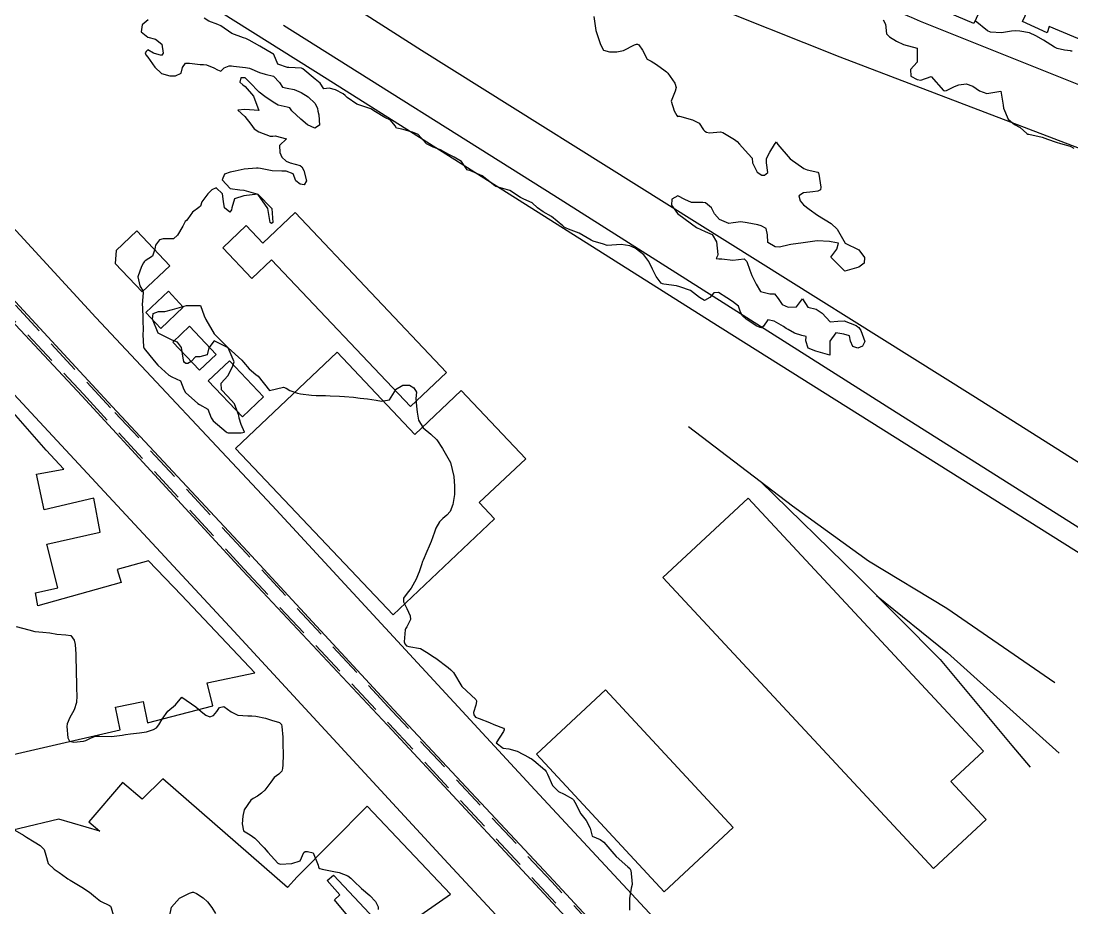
# Model space of a CAD drawing. Header units: metres. Extents: x 298520 to 308411, y 7433745 to 7450750.
# Drawn here: x 306877 to 307027.2, y 7435255.7 to 7435382.5 of the extents above; entities that cross this region are included whole.
import ezdxf

# ---------------------------------------------------------------- set-up
doc = ezdxf.new("R2010")
doc.units = ezdxf.units.M
doc.header["$LTSCALE"] = 10
doc.linetypes.add('CONTINUO', pattern=[0])
doc.linetypes.add('DASHED', pattern=[0.75, 0.5, -0.25])
for name, color, linetype in [('Canteiro', 45, 'DASHED'), ('Curvas de Nivel 1m', 11, 'Continuous'), ('Edificações', 30, 'Continuous'), ('Linha Férrea', 251, 'TRACKS'), ('Linha Férrea Desativada', 251, 'TRACKS'), ('Vias Primárias', 230, 'Continuous')]:
    doc.layers.add(name, color=color, linetype=linetype)
doc.linetypes.add('TRACKS', pattern='A,0.15,[130,ltypeshp.shx,S=0.25,R=0,X=0,Y=0],0.15', length=0.3)

msp = doc.modelspace()

# ---------------------------------------------------------------- linework, layer by layer
at = {"layer": 'Canteiro'}
msp.add_lwpolyline([(306974.66, 7435235.9), (306952.84, 7435259.45), (306930.03, 7435283.86), (306909.13, 7435306.46), (306889.76, 7435327.2), (306865.55, 7435353.34), (306849.42, 7435370.61), (306849.05, 7435370.96, 0.501274), (306848.24, 7435370.8, 0.157702), (306848.11, 7435369.9, 0.177749), (306848.41, 7435369.37), (306857.42, 7435359.52), (306885.87, 7435329.15), (306908.84, 7435304.17), (306929.57, 7435282.07), (306956.93, 7435252.64), (306973.46, 7435234.84)], format="xyb", dxfattribs=at)
at = {"layer": 'Curvas de Nivel 1m', "flags": 128}
for points, elevation in [([(306895.12, 7435382.68), (306894.28, 7435381.93), (306894.14, 7435380.97), (306895.1, 7435380.2), (306896.16, 7435379.91), (306897.08, 7435379.2), (306897.28, 7435377.9), (306897.06, 7435377.56), (306895.89, 7435377.91), (306895.07, 7435378.39), (306894.83, 7435378.16), (306894.7, 7435377.93), (306894.79, 7435377.65), (306895.06, 7435377.35), (306896.1, 7435375.91), (306897.03, 7435375.02), (306898.25, 7435374.66), (306899.02, 7435374.67), (306899.84, 7435375.05), (306900.06, 7435375.86), (306900.45, 7435376.46), (306901.05, 7435376.49), (306902.58, 7435376.3), (306903.05, 7435376.3), (306903.47, 7435376.25), (306904.51, 7435375.81), (306905.04, 7435375.52), (306905.52, 7435375.31), (306906, 7435375.79), (306906.72, 7435376.11), (306907.05, 7435376.1), (306907.32, 7435376.05), (306909.04, 7435375.86), (306909.61, 7435375.74), (306911.03, 7435375.14), (306911.86, 7435374.89), (306913.03, 7435374.61), (306913.92, 7435373.7), (306914.35, 7435373.03), (306915.01, 7435372.91), (306916.02, 7435372.69), (306917, 7435372.26), (306918, 7435371.65), (306918.98, 7435370.72), (306919.32, 7435369.98), (306919.38, 7435369.63), (306919.52, 7435369.08), (306919.61, 7435367.63), (306918.94, 7435367.19), (306917.93, 7435367.65), (306916.95, 7435368.46), (306915.69, 7435369.67), (306915.39, 7435370.09), (306914.98, 7435370.21), (306913.73, 7435370.45), (306912.98, 7435370.88), (306911.82, 7435371.72), (306911, 7435372.33), (306909.62, 7435373.74), (306909.02, 7435374.39), (306908.4, 7435374.38), (306908.25, 7435373.76), (306908.64, 7435373.39), (306909.01, 7435373.14), (306910.17, 7435371.74), (306910.97, 7435369.73), (306908.97, 7435369.85), (306907.97, 7435369.77), (306908.96, 7435368.86), (306909.8, 7435367.75), (306910.27, 7435367.08), (306910.93, 7435366.65), (306912.58, 7435366.06), (306912.93, 7435366.03), (306913.29, 7435366.07), (306914.92, 7435365.68), (306913.89, 7435364.72), (306913.97, 7435363.69), (306914.23, 7435363.03), (306914.88, 7435362.45), (306915.45, 7435362.24), (306916.87, 7435361.85), (306917.11, 7435361.66), (306917.37, 7435361.15), (306917.77, 7435359.65), (306917.42, 7435359.08), (306916.85, 7435359.17), (306916.22, 7435359.67), (306915.86, 7435360.67), (306914.87, 7435361.03), (306914.22, 7435361.04), (306912.87, 7435361.11), (306911.18, 7435361.41), (306910.87, 7435361.46), (306910.6, 7435361.46), (306908.87, 7435361.32), (306907.58, 7435361.05), (306906.86, 7435360.91), (306906.05, 7435360.6), (306905.69, 7435359.79), (306906.83, 7435358.55), (306908.22, 7435358.38), (306908.83, 7435358.34), (306910.82, 7435357.73), (306912.8, 7435355.71), (306912.94, 7435353.71), (306912.77, 7435353.57), (306912.59, 7435353.71), (306912.51, 7435353.98), (306912.26, 7435355.72), (306910.82, 7435357.73), (306908.82, 7435357.5), (306907.49, 7435357.1), (306907.09, 7435355.78), (306907.06, 7435355.52), (306906.79, 7435355.17), (306906.05, 7435355.79), (306905.88, 7435356.72), (306905.78, 7435357.79), (306904.84, 7435358.65), (306904.25, 7435358.39), (306903.66, 7435357.82), (306902.81, 7435356.66), (306902.59, 7435356.04), (306902.37, 7435355.83), (306901.48, 7435355.16), (306900.78, 7435354.21), (306900.61, 7435354.01), (306900.41, 7435353.86), (306900.1, 7435353.19), (306899.32, 7435351.87), (306898.75, 7435351.39), (306897.29, 7435351.35), (306896.75, 7435351.23), (306896.18, 7435350.46), (306896.06, 7435349.91), (306895.75, 7435348.88), (306894.71, 7435348.24), (306894.54, 7435348.09), (306894.45, 7435347.92), (306894.16, 7435347.39), (306893.65, 7435345.94), (306893.92, 7435344.67), (306894.37, 7435343.92), (306894.41, 7435343.68), (306894.29, 7435341.93), (306894.3, 7435341.59), (306894.38, 7435339.92), (306894.4, 7435338.11), (306894.39, 7435337.92), (306894.36, 7435337.71), (306894.44, 7435335.92), (306894.56, 7435335.69), (306895.98, 7435333.91), (306896.53, 7435333.32), (306898.09, 7435331.88), (306898.51, 7435331.63), (306899.73, 7435331.08), (306900.24, 7435329.85), (306900.49, 7435329.42), (306902.24, 7435327.83), (306902.46, 7435327.7), (306903.67, 7435327.02), (306904.13, 7435325.8), (306904.44, 7435325.34), (306906.3, 7435323.78), (306906.41, 7435323.69), (306906.55, 7435323.64), (306908.41, 7435323.66), (306908.91, 7435323.75), (306908.43, 7435324.83), (306908.13, 7435325.76), (306908.07, 7435326.14), (306907.48, 7435327.77), (306906.48, 7435328.88), (306905.62, 7435329.79), (306905.58, 7435330.72), (306906.51, 7435331.78), (306907.21, 7435333.09), (306907.42, 7435333.77), (306906.56, 7435335.78), (306904.57, 7435336.8), (306903.79, 7435335.81), (306903.55, 7435334.81), (306902.54, 7435334.48), (306901.88, 7435334.5), (306901.28, 7435333.84), (306900.81, 7435333.57), (306900.53, 7435333.57), (306900.34, 7435333.67), (306900.21, 7435333.85), (306900.11, 7435334.29), (306899.91, 7435335.86), (306899.3, 7435336.6), (306898.57, 7435336.88), (306896.58, 7435337.9), (306895.74, 7435339.91), (306895.84, 7435340.69), (306896.62, 7435340.96), (306897.52, 7435340.99), (306898.63, 7435341.29), (306900.63, 7435341.85), (306902.63, 7435341.83), (306903.15, 7435340.36), (306903.36, 7435339.82), (306904.58, 7435337.8), (306906.56, 7435335.78), (306908.54, 7435334.03), (306908.77, 7435333.76), (306909.55, 7435332.77), (306910.52, 7435332), (306910.84, 7435331.73), (306912.49, 7435329.71), (306914.5, 7435330.18), (306914.86, 7435330.04), (306915.38, 7435329.67), (306916.49, 7435329.3), (306916.91, 7435329.23), (306918.48, 7435329.01), (306919.14, 7435328.97), (306920.48, 7435328.96), (306921.14, 7435328.95), (306922.48, 7435328.89), (306923.22, 7435328.84), (306924.48, 7435328.72), (306925.42, 7435328.61), (306926.48, 7435328.49), (306927.71, 7435328.29), (306928.47, 7435328.17), (306929.62, 7435328.36), (306930.34, 7435329.49), (306930.5, 7435329.84), (306931.55, 7435330.43), (306932.5, 7435330.44), (306933.12, 7435330.09), (306933.47, 7435329.46), (306933.39, 7435328.55), (306933.48, 7435327.45), (306933.58, 7435326.58), (306933.78, 7435325.45), (306934.43, 7435324.34), (306935.54, 7435323.43), (306936.41, 7435322.63), (306937.19, 7435321.41), (306938.37, 7435319.4), (306938.82, 7435317.39), (306938.94, 7435316.01), (306938.93, 7435315.39), (306938.9, 7435314.81), (306938.69, 7435313.39), (306938.28, 7435312.39), (306937.83, 7435311.85), (306937.27, 7435311.41), (306936.78, 7435310.91), (306936.26, 7435310.01), (306936.1, 7435309.58), (306936.04, 7435309.42), (306935.57, 7435308.09), (306935.31, 7435307.43), (306934.98, 7435306.66), (306934.43, 7435305.44), (306934.37, 7435305.27), (306934.19, 7435304.76), (306933.86, 7435303.76), (306933.74, 7435303.45), (306933.44, 7435302.72), (306932.72, 7435301.46), (306932.15, 7435300.74), (306931.63, 7435299.99), (306931.65, 7435299.47), (306932.12, 7435298.53), (306932.58, 7435297.47), (306932.61, 7435296.95), (306932.09, 7435295.9), (306931.92, 7435295.64), (306931.86, 7435295.47), (306931.75, 7435293.78), (306931.81, 7435293.47), (306932.05, 7435293.22), (306932.41, 7435293.11), (306934.05, 7435292.83), (306934.91, 7435292.31), (306936.03, 7435291.57), (306936.26, 7435291.42), (306938.02, 7435290.1), (306938.42, 7435289.79), (306938.77, 7435289.39), (306939.98, 7435287.37), (306941.96, 7435285.51), (306942.05, 7435285.35), (306942.08, 7435285.23), (306941.95, 7435284.74), (306941.63, 7435283.66), (306941.68, 7435283.35), (306941.93, 7435283.02), (306942.46, 7435282.81), (306943.92, 7435282.23), (306944.56, 7435281.97), (306945.91, 7435281.42), (306946.03, 7435281.3), (306946.04, 7435281.17), (306945.91, 7435280.96), (306944.89, 7435279.32), (306945.88, 7435278.57), (306946.71, 7435278.46), (306947.88, 7435278.12), (306949.6, 7435277.25), (306949.76, 7435277.15), (306949.86, 7435277.11), (306950.28, 7435276.82), (306951.85, 7435275.46), (306952.05, 7435275.23), (306952.22, 7435274.84), (306952.94, 7435273.22), (306953.8, 7435272.38), (306954.58, 7435271.98), (306955.79, 7435271.34), (306955.95, 7435271.18), (306956.12, 7435270.85), (306956.99, 7435269.17), (306957.76, 7435268.21), (306958.3, 7435267.15), (306958.59, 7435266.01), (306959.73, 7435265.5), (306960.29, 7435265.12), (306961.7, 7435263.49), (306962.05, 7435263.11), (306963.68, 7435261.61), (306963.98, 7435261.39), (306964.12, 7435261.08), (306964.28, 7435259.7), (306964.33, 7435259.08), (306964.19, 7435258.54), (306963.95, 7435257.09), (306963.96, 7435255.44)], 712), ([(306958.86, 7435383.16), (306959.11, 7435381.16), (306959.81, 7435379.15), (306960.24, 7435378.31), (306961.07, 7435378.08), (306962.11, 7435378.08), (306963.07, 7435378.28), (306964.64, 7435379.09), (306964.95, 7435379.21), (306965.08, 7435379.19), (306965.27, 7435379.08), (306965.8, 7435378.35), (306966.48, 7435377.07), (306967.06, 7435376.76), (306967.81, 7435376.29), (306969.05, 7435375.36), (306969.23, 7435375.22), (306969.4, 7435375.03), (306970.42, 7435373.62), (306970.62, 7435373.02), (306970.46, 7435372.47), (306969.88, 7435371.03), (306970.32, 7435369.67), (306970.7, 7435369.01), (306970.82, 7435368.87), (306970.96, 7435368.89), (306971.09, 7435368.88), (306972.96, 7435368.36), (306973.89, 7435367.92), (306974.5, 7435366.97), (306974.72, 7435366.74), (306974.94, 7435366.62), (306975.38, 7435366.51), (306976.94, 7435366.67), (306977.3, 7435366.58), (306978.93, 7435365.58), (306979.31, 7435365.3), (306979.65, 7435364.91), (306980.9, 7435363.52), (306981.48, 7435362.88), (306981.54, 7435362.23), (306982.18, 7435360.88), (306982.87, 7435360.48), (306983.25, 7435360.48), (306983.7, 7435360.86), (306983.53, 7435362.22), (306983.51, 7435362.86), (306984, 7435363.77), (306984.68, 7435364.85), (306984.77, 7435365.01), (306984.93, 7435365.25), (306985.07, 7435364.99), (306985.15, 7435364.85), (306986.89, 7435362.82), (306988.88, 7435361.41), (306989.32, 7435361.24), (306990.87, 7435360.91), (306990.98, 7435360.77), (306991, 7435360.63), (306991.28, 7435358.77), (306991.23, 7435358.38), (306990.84, 7435358.2), (306990.13, 7435358.08), (306988.83, 7435357.95), (306988.13, 7435357.51), (306988.33, 7435356.8), (306988.82, 7435356.22), (306989.63, 7435355.6), (306990.8, 7435354.77), (306992.79, 7435353.57), (306993.62, 7435352.74), (306994.75, 7435350.73), (306996.74, 7435349.8), (306997.55, 7435348.69), (306997.49, 7435347.91), (306996.71, 7435347.32), (306994.7, 7435346.73), (306992.72, 7435348.75), (306993.57, 7435349.91), (306993.83, 7435350.74), (306992.75, 7435350.95), (306992.52, 7435350.98), (306990.76, 7435351.1), (306988.75, 7435350.8), (306987.01, 7435350.55), (306986.75, 7435350.51), (306985.39, 7435350.2), (306984.74, 7435350.21), (306983.73, 7435350.86), (306983.68, 7435351.95), (306983.46, 7435352.86), (306982.78, 7435353.22), (306982.29, 7435353.36), (306980.78, 7435353.65), (306979.87, 7435353.82), (306978.78, 7435353.66), (306978.13, 7435353.57), (306976.79, 7435354.11), (306976.1, 7435354.95), (306975.66, 7435355.81), (306974.82, 7435356.51), (306974.4, 7435356.55), (306972.82, 7435356.56), (306971.85, 7435357), (306970.83, 7435357.51), (306970, 7435357.02), (306969.95, 7435356.16), (306970.8, 7435355.01), (306972.78, 7435353.49), (306973.52, 7435352.98), (306974.77, 7435352.43), (306975.77, 7435351.97), (306976.36, 7435350.95), (306976.55, 7435349.12), (306976.5, 7435348.94), (306976.32, 7435348.55), (306976.72, 7435348.51), (306977.16, 7435348.49), (306978.72, 7435348.33), (306980.32, 7435348.5), (306980.72, 7435348.15), (306981.13, 7435346.89), (306981.45, 7435346.13), (306982.04, 7435344.88), (306982.67, 7435343.82), (306984, 7435343.52), (306984.66, 7435343.5), (306985.19, 7435342.84), (306985.77, 7435341.96), (306986.64, 7435341.58), (306987.8, 7435341.65), (306988.65, 7435342.8), (306989.43, 7435341.58), (306990.64, 7435341.32), (306991.46, 7435340.76), (306992.61, 7435339.51), (306993.73, 7435339.62), (306994.62, 7435339.64), (306996.33, 7435338.98), (306996.6, 7435338.81), (306996.71, 7435338.7), (306997.03, 7435338.27), (306997.6, 7435336.69), (306997.25, 7435336.02), (306996.57, 7435335.75), (306995.87, 7435336), (306995.54, 7435336.72), (306995.38, 7435337.51), (306994.59, 7435337.73), (306993.43, 7435337.91), (306992.58, 7435336.75), (306992.56, 7435334.75), (306990.57, 7435335.31), (306989.5, 7435335.72), (306989.16, 7435336.79), (306989.19, 7435337.39), (306988.59, 7435337.55), (306987.54, 7435337.87), (306986.6, 7435338.42), (306986.35, 7435338.57), (306985.94, 7435338.83), (306984.61, 7435339.58), (306983.7, 7435339.78), (306983.1, 7435338.87), (306982.82, 7435338.66), (306982.61, 7435338.68), (306982.16, 7435338.87), (306980.62, 7435339.88), (306980.11, 7435340.38), (306979.83, 7435340.9), (306979.5, 7435341.76), (306978.65, 7435342.41), (306977.85, 7435342.93), (306976.66, 7435343.69), (306975.98, 7435343.63), (306975.44, 7435342.96), (306974.65, 7435342.54), (306973.93, 7435342.98), (306972.67, 7435343.99), (306971.15, 7435344.53), (306970.68, 7435344.63), (306968.85, 7435344.87), (306968.68, 7435344.92), (306968.48, 7435345.04), (306967.75, 7435346), (306967.21, 7435347.05), (306966.71, 7435348.15), (306965.99, 7435349.07), (306964.74, 7435350.04), (306964.01, 7435350.36), (306962.75, 7435350.54), (306961.41, 7435350.46), (306960.75, 7435350.42), (306960.2, 7435350.59), (306958.75, 7435351.03), (306958.45, 7435351.16), (306956.76, 7435352.18), (306955.23, 7435352.74), (306954.77, 7435352.92), (306954.6, 7435353.04), (306954.43, 7435353.21), (306952.79, 7435354.57), (306951.61, 7435355.24), (306950.81, 7435355.81), (306950.04, 7435356.49), (306948.82, 7435357.04), (306948.36, 7435357.28), (306946.83, 7435358.29), (306945.49, 7435358.66), (306944.84, 7435358.83), (306944.53, 7435359.02), (306944.2, 7435359.33), (306942.86, 7435360.35), (306941.11, 7435361.12), (306940.87, 7435361.18), (306940.73, 7435361.23), (306940.62, 7435361.37), (306939.91, 7435362.41), (306938.89, 7435363.02), (306938.12, 7435363.41), (306936.9, 7435364.08), (306935.85, 7435364.49), (306934.92, 7435364.93), (306934.42, 7435365.45), (306933.75, 7435366.27), (306932.93, 7435366.62), (306931.37, 7435367.06), (306930.94, 7435367.13), (306930.65, 7435367.2), (306930.45, 7435367.5), (306929.75, 7435368.31), (306928.96, 7435368.73), (306927.61, 7435369.53), (306926.97, 7435369.94), (306926.38, 7435370.14), (306924.98, 7435370.63), (306923.57, 7435371.58), (306923.27, 7435371.86), (306923, 7435372.07), (306921.93, 7435372.68), (306921.01, 7435372.88), (306920.22, 7435372.83), (306919.7, 7435373.63), (306919.02, 7435374.19), (306917.24, 7435375.66), (306917.04, 7435375.77), (306915.23, 7435375.86), (306915.04, 7435375.87), (306913.66, 7435376.32), (306913.11, 7435377.71), (306913.09, 7435377.74), (306913.06, 7435377.76), (306912.96, 7435377.82), (306911.07, 7435378.91), (306909.56, 7435379.75), (306909.09, 7435379.98), (306908.75, 7435380.1), (306907.1, 7435380.71), (306905.54, 7435381.8), (306905.11, 7435382), (306903.78, 7435382.48), (306903.12, 7435382.92)], 712), ([(307000.22, 7435382.66), (307000.52, 7435382.05), (307000.7, 7435380.66), (307001.11, 7435380.25), (307002.1, 7435379.64), (307003.09, 7435379.16), (307005.08, 7435378.61), (307005.06, 7435376.61), (307004.12, 7435375.55), (307004.14, 7435374.62), (307005.04, 7435374.15), (307005.59, 7435374.05), (307007.04, 7435374.58), (307008.82, 7435372.56), (307009.01, 7435372.53), (307009.27, 7435372.56), (307010.4, 7435373.16), (307011.03, 7435373.4), (307012.05, 7435373.5), (307013.02, 7435373.18), (307013.98, 7435372.5), (307015.01, 7435372.12), (307017.01, 7435372.46), (307017.36, 7435370.46), (307017.42, 7435370.02), (307018.09, 7435368.45), (307018.96, 7435367.73), (307019.79, 7435367.27), (307020.75, 7435366.41), (307020.88, 7435366.34), (307020.94, 7435366.33), (307021.04, 7435366.31), (307022.94, 7435365.89), (307023.69, 7435365.63), (307024.93, 7435365.17), (307025.57, 7435365), (307026.93, 7435364.61), (307027.46, 7435364.33)], 711), ([(307027.23, 7435378.19), (307027.08, 7435378.21), (307026.97, 7435378.23), (307026.14, 7435378.35), (307025.09, 7435378.59), (307024.7, 7435378.76), (307023.1, 7435379.74), (307022.02, 7435380.4), (307021.12, 7435380.82), (307019.75, 7435381.06), (307019.12, 7435381.08), (307018.53, 7435381.04), (307017.12, 7435380.83), (307015.55, 7435380.91), (307015.12, 7435381.1), (307013.35, 7435382.51)], 711), ([(306876.28, 7435295.94), (306878.07, 7435295.49), (306878.94, 7435295.24), (306880.07, 7435295.13), (306881.09, 7435295.05), (306882.06, 7435294.85), (306883.35, 7435294.76), (306884.06, 7435294.68), (306884.57, 7435294.03), (306884.71, 7435293.37), (306884.78, 7435292.03), (306884.81, 7435291.25), (306884.84, 7435290.03), (306884.86, 7435289.17), (306884.88, 7435288.03), (306884.9, 7435287.1), (306884.93, 7435286.03), (306884.87, 7435285.11), (306884.55, 7435284.03), (306884.32, 7435283.64), (306883.92, 7435282.97), (306883.57, 7435282.05), (306883.51, 7435281.65), (306883.63, 7435280.04), (306883.89, 7435279.57), (306884.49, 7435279.43), (306885.89, 7435279.59), (306886.23, 7435279.67), (306886.87, 7435280.01), (306887.6, 7435280.3), (306887.9, 7435280.31), (306888.17, 7435280.27), (306889.9, 7435280.25), (306891.43, 7435280.42), (306891.9, 7435280.51), (306892.6, 7435280.64), (306893.9, 7435280.75), (306894.91, 7435280.91), (306895.91, 7435281.26), (306896.34, 7435281.46), (306896.64, 7435281.89), (306897.11, 7435282.7), (306897.93, 7435283.88), (306899.03, 7435284.78), (306899.96, 7435285.85), (306901.94, 7435284.48), (306902.73, 7435283.82), (306903.39, 7435283.27), (306903.93, 7435283.07), (306904.49, 7435283.23), (306904.93, 7435283.79), (306905.35, 7435284.38), (306905.94, 7435284.52), (306907.01, 7435283.77), (306907.93, 7435283.31), (306909.39, 7435283.2), (306909.93, 7435283.19), (306910.51, 7435283.15), (306911.92, 7435282.86), (306912.78, 7435282.55), (306913.92, 7435282.23), (306914.2, 7435281.96), (306914.26, 7435281.68), (306914.37, 7435280.15), (306914.38, 7435279.68), (306914.39, 7435279.17), (306914.43, 7435277.67), (306914.38, 7435276.21), (306914.35, 7435275.67), (306914.24, 7435275.27), (306913.83, 7435274.84), (306913.13, 7435274.38), (306912.66, 7435273.7), (306911.8, 7435272.55), (306911.35, 7435272.16), (306910.78, 7435271.72), (306910.12, 7435271.4), (306909.79, 7435271.16), (306908.87, 7435269.74), (306908.66, 7435268.85), (306908.57, 7435267.75), (306908.74, 7435266.75), (306909.73, 7435266.17), (306910.4, 7435265.72), (306911.71, 7435264.32), (306912.23, 7435263.7), (306913.68, 7435262.14), (306913.98, 7435261.99), (306915.68, 7435262.09), (306916.86, 7435262.47), (306917.36, 7435263.64), (306917.56, 7435263.79), (306917.7, 7435263.81), (306917.89, 7435263.82), (306918.71, 7435263.62), (306919.44, 7435261.85), (306919.46, 7435261.61), (306919.53, 7435261.47), (306919.67, 7435261.39), (306920, 7435261.28), (306921.67, 7435260.96), (306922.43, 7435260.82), (306923.66, 7435260.32), (306924.08, 7435259.99), (306924.51, 7435259.56), (306925.64, 7435258.53), (306926.82, 7435257.53), (306927.61, 7435256.64), (306927.99, 7435255.89), (306928.02, 7435255.51)], 713), ([(306875.73, 7435267.05), (306877.3, 7435266.12), (306877.72, 7435265.84), (306878.82, 7435265.2), (306879.71, 7435264.66), (306880.28, 7435264.08), (306880.49, 7435263.28), (306880.83, 7435262.08), (306881.67, 7435261.3), (306882.41, 7435260.81), (306883.47, 7435260.04), (306883.65, 7435259.91), (306883.98, 7435259.71), (306885.63, 7435258.69), (306886.72, 7435258.01), (306887.62, 7435257.29), (306888.34, 7435256.72), (306889.6, 7435256.08), (306889.73, 7435255.97), (306889.83, 7435255.74), (306890.37, 7435253.96)], 714), ([(306898.19, 7435254.47), (306898.46, 7435255.87), (306899.62, 7435257.11), (306900.07, 7435257.39), (306901.06, 7435257.84), (306901.46, 7435258), (306901.63, 7435258.01), (306902.02, 7435257.82), (306902.99, 7435257.18), (306903.61, 7435256.63), (306904.22, 7435255.79), (306904.76, 7435254.96)], 714)]:
    msp.add_lwpolyline(points, dxfattribs=dict(at, elevation=elevation))
at = {"layer": 'Edificações'}
for points in [[(307014.85, 7435385.77), (307013.14, 7435382.14), (307006.99, 7435384.77)], [(307047.91, 7435383.09), (307044.27, 7435375.55), (307041, 7435376.92), (307040.07, 7435374.96), (307023.91, 7435381.73), (307023.63, 7435380.83), (307020.14, 7435382.45), (307020.87, 7435384.03)], [(306912.77, 7435348.36), (306932.63, 7435327.39), (306937.78, 7435332.26), (306916.14, 7435355.12), (306911.53, 7435350.75), (306909.16, 7435353.25), (306905.79, 7435350.06), (306909.94, 7435345.68), (306912.77, 7435348.36)], [(306933.23, 7435323.42), (306922.13, 7435335.15), (306907.63, 7435321.42), (306930.14, 7435297.63), (306944.65, 7435311.36), (306942.47, 7435313.66), (306949.11, 7435319.94), (306939.87, 7435329.71), (306933.23, 7435323.42)], [(306868.54, 7435276.01), (306891.13, 7435281.21), (306890.46, 7435284.42), (306894.41, 7435285.26), (306895.04, 7435282.21), (306904.36, 7435284.63), (306903.57, 7435287.89), (306910.37, 7435289.32), (306899.89, 7435300.43), (306895.2, 7435305.34), (306890.72, 7435304.13), (306891.25, 7435302.24), (306879.34, 7435298.92), (306879.02, 7435300.76), (306882.23, 7435301.49), (306880.66, 7435307.75), (306888.25, 7435309.42), (306887.36, 7435314.32), (306880.24, 7435312.65), (306879.18, 7435317.71), (306883.06, 7435318.47), (306880.57, 7435321.18), (306875.2, 7435327.28)], [(307009.87, 7435273.82), (307014.94, 7435268.36), (307007.4, 7435261.35), (307002.33, 7435266.8), (306968.71, 7435302.96), (306980.91, 7435314.3), (307014.53, 7435278.15), (307009.87, 7435273.82)], [(306933.47, 7435254.33), (306938.33, 7435257.7), (306926.44, 7435270.28), (306916.45, 7435260.18), (306915.04, 7435258.66), (306897.24, 7435274.19), (306894.28, 7435271.27), (306891.44, 7435273.65), (306886.63, 7435268.02), (306888.2, 7435266.73), (306882.38, 7435268.44), (306871.15, 7435265.77)], [(306926.93, 7435250.71), (306921.79, 7435256.88), (306922.53, 7435257.62), (306920.72, 7435259.67), (306921.63, 7435260.41), (306929.73, 7435251.78)]]:
    msp.add_lwpolyline(points, dxfattribs=at)
for points in [[(306893.5, 7435352.49), (306890.54, 7435349.7), (306890.42, 7435347.83), (306894.27, 7435343.77), (306898.22, 7435347.51)], [(306898.02, 7435343.87), (306894.8, 7435340.82), (306896.93, 7435338.57), (306900.15, 7435341.61)], [(306901.04, 7435338.88), (306898.64, 7435336.62), (306902.46, 7435332.58), (306904.86, 7435334.85)], [(306906.74, 7435333.95), (306903.72, 7435331.09), (306908.63, 7435325.91), (306911.64, 7435328.77)], [(306950.63, 7435277.72), (306960.5, 7435286.9), (306978.78, 7435267.24), (306968.91, 7435258.06)]]:
    msp.add_lwpolyline(points, close=True, dxfattribs=at)
at = {"layer": 'Linha Férrea', "flags": 128}
msp.add_lwpolyline([(307827.16, 7434249.95), (307821.56, 7434258.81), (307819.52, 7434262.43), (307816.3, 7434268.22), (307813.68, 7434272.3), (307811.64, 7434275.46), (307798.22, 7434296.14), (307773.74, 7434334.03), (307761.73, 7434352.01), (307752.47, 7434367.89), (307735.13, 7434393.38), (307710.74, 7434431.02), (307694.81, 7434455.28), (307677.7, 7434482.21), (307665.38, 7434501.66), (307643.88, 7434534.84), (307627.56, 7434562.54), (307613.51, 7434586.87), (307596.95, 7434617.47), (307576.4, 7434659.98), (307564.17, 7434687.32), (307541.06, 7434734.95), (307530.17, 7434758.54), (307516.92, 7434785.92), (307501.76, 7434817.25), (307481.68, 7434859.3), (307459.2, 7434904.2), (307442.79, 7434936.27), (307425.28, 7434968.91), (307411.69, 7434992.24), (307402.57, 7435007.68), (307388.85, 7435028.5), (307366.95, 7435058.3), (307352.5, 7435076.75), (307335.71, 7435095.81), (307323.74, 7435108.4), (307304.88, 7435127.21), (307280.64, 7435149.6), (307260.89, 7435166.25), (307239.5, 7435183.01), (307222.59, 7435195.4), (307206.91, 7435206.43), (307191.54, 7435216.92), (307180.98, 7435223.58), (307147.08, 7435245.04), (307110.18, 7435267.87), (307071.33, 7435292.08), (307013.04, 7435328.92), (306934.22, 7435378.29), (306890.85, 7435406.01), (306860.76, 7435425.27), (306830.44, 7435444.17), (306783.16, 7435474), (306743.29, 7435499.12), (306730.65, 7435506.8), (306700.01, 7435524.56), (306649.97, 7435556.16), (306620.54, 7435574.68), (306585.88, 7435596.36), (306549.21, 7435619.44), (306511.46, 7435642.99), (306481.3, 7435662.07), (306449.91, 7435681.79), (306417.31, 7435702.16), (306386.5, 7435720.66), (306359.57, 7435735.78), (306332.26, 7435749.95), (306295.74, 7435767.25), (306254.91, 7435784.83), (306234.55, 7435793.03), (306198.8, 7435806.04), (306177.43, 7435813.74), (306139.2, 7435826.14), (306101.03, 7435838.04), (306051.97, 7435853.03), (306008.19, 7435866.65), (306003.58, 7435868.04), (305974.11, 7435878.74), (305939.65, 7435889.45), (305902.23, 7435900.74), (305881.18, 7435906.22), (305868.58, 7435910.19), (305845.54, 7435919.12), (305815.17, 7435933.3), (305786.71, 7435949.03), (305760.88, 7435966.42), (305735.18, 7435986.89), (305723.76, 7435997.05), (305696.1, 7436025.19), (305678.2, 7436047.9), (305661.02, 7436071.86), (305645.02, 7436096.32), (305622.37, 7436129.7), (305596.14, 7436168.75), (305576.09, 7436198.75), (305559.43, 7436223.15), (305539.44, 7436252.72), (305521.42, 7436279.84), (305512.69, 7436292.82), (305499.49, 7436312.98), (305480.03, 7436341.61), (305460.3, 7436370.83), (305441.56, 7436398.43), (305421.25, 7436428.24), (305402.58, 7436456.09), (305384.09, 7436483.75), (305369.12, 7436505.55), (305351.23, 7436532.17), (305338.34, 7436551.44), (305322.73, 7436574.87), (305306.91, 7436598.3), (305293.24, 7436619.06), (305277.82, 7436644.31), (305263.89, 7436668.98), (305254.71, 7436687.72), (305243.78, 7436710.84), (305233.95, 7436734.39), (305225.11, 7436755.87), (305215.53, 7436780.47), (305201.61, 7436815.68), (305193.17, 7436837.83), (305177.38, 7436877.75), (305166.79, 7436904.69), (305153.94, 7436937.69), (305141.5, 7436969.14), (305130.7, 7436996.5), (305122.02, 7437018.5), (305113.06, 7437043.1), (305101.51, 7437072.01), (305093.24, 7437092.93), (305082.04, 7437121.36), (305073.35, 7437143.92), (305060.57, 7437176.45), (305050.18, 7437206.4), (305043.41, 7437227.87), (305037.47, 7437248.17), (305034.53, 7437261.71), (305031.72, 7437274.1), (305028.72, 7437297.87), (305025.03, 7437326.57), (305023.12, 7437358.56), (305023.12, 7437387.11), (305024.83, 7437414.87), (305027.31, 7437439.51), (305027.41, 7437441.26), (305030.71, 7437462.67), (305036.04, 7437488.9), (305042.47, 7437516.92), (305048.78, 7437544.54), (305055.48, 7437572.1), (305062.87, 7437603.39), (305069.5, 7437630.69), (305077.03, 7437662.82), (305085.46, 7437698.14), (305091.82, 7437727.64), (305097.21, 7437749.95), (305103.92, 7437777.27), (305111.1, 7437807.1), (305121.2, 7437849.91), (305125.41, 7437866.97), (305130.99, 7437888.73), (305137.36, 7437914.57), (305143.48, 7437941.14), (305150.28, 7437969.23), (305155.63, 7437993.86), (305160.5, 7438017.39), (305165.53, 7438047.97), (305167.4, 7438065.92), (305168.45, 7438080.5), (305168.7, 7438098.82), (305168.5, 7438111.61), (305167.44, 7438129.41), (305165.73, 7438144.8), (305163.05, 7438159.25), (305157.36, 7438183.65), (305149.71, 7438209.61), (305142.15, 7438230.52), (305132.88, 7438252.55), (305120.43, 7438277.84), (305109.12, 7438297.22), (305107.01, 7438300.23), (305099.26, 7438311.38), (305091.43, 7438322.41), (305083.38, 7438332.8), (305079.57, 7438337.52), (305074.8, 7438344.06), (305056.82, 7438367.08), (305041.94, 7438386.35), (305023.22, 7438411.98), (305005.97, 7438436.56), (304993.28, 7438456.49), (304983.12, 7438473.17), (304969.54, 7438498.7), (304959.94, 7438517.09), (304947.33, 7438543.43), (304933.09, 7438572.79), (304924.31, 7438590.95), (304918.2, 7438604.46), (304911.78, 7438619.16), (304905.93, 7438632.44), (304900.32, 7438648.46), (304895.83, 7438661.89), (304892.17, 7438674.5), (304887.95, 7438691.24), (304884.69, 7438706.94), (304881.85, 7438723.7), (304879.33, 7438740.13), (304878.19, 7438758.92), (304877.54, 7438778.36), (304877.21, 7438799.09), (304877.46, 7438830.88), (304877.86, 7438863.02), (304878.27, 7438892.7), (304878.6, 7438920.11), (304878.68, 7438952.24), (304877.94, 7438980.3), (304876.32, 7439009.02), (304874.94, 7439022.79), (304873.23, 7439037.84), (304870.14, 7439056.14), (304864.86, 7439082.08), (304859.08, 7439105.01), (304850.38, 7439133.89), (304843.06, 7439154.06), (304836.38, 7439171.24), (304828.25, 7439190.11), (304817.67, 7439211.83), (304806.69, 7439232.74), (304796.36, 7439250.87), (304785.22, 7439269.01), (304772.78, 7439289.1), (304755.7, 7439316.74), (304736.91, 7439345.94), (304718.85, 7439374.33), (304700.22, 7439403.62), (304676.46, 7439440.71), (304659.06, 7439468.06), (304641.49, 7439495.55), (304629.29, 7439515), (304612.29, 7439541.91), (304598.79, 7439563.31), (304583.09, 7439588.52), (304568.61, 7439611.38), (304554.37, 7439633.59), (304540.46, 7439656.11), (304527.86, 7439675.88), (304515.49, 7439695.97), (304501.01, 7439718.74), (304492.56, 7439732.18), (304481.09, 7439749.95), (304464.7, 7439773.55), (304458.7, 7439781.55), (304447.47, 7439795.48), (304430.85, 7439814.02), (304417.94, 7439826.87), (304407.63, 7439836.38), (304393.36, 7439848.49), (304380.4, 7439858.34), (304362.66, 7439870.74), (304347.09, 7439880.3), (304333.25, 7439887.82), (304320.73, 7439894.06), (304304.93, 7439900.99), (304286.44, 7439908.16), (304266.64, 7439915.42), (304246.69, 7439922.5), (304225.19, 7439929.98), (304199, 7439939.2), (304168.47, 7439950), (304152.89, 7439955.63), (304135.92, 7439962.49), (304121.35, 7439968.8), (304105.78, 7439976.38), (304088.74, 7439985.33), (304071.18, 7439995.83), (304051.5, 7440008.74), (304042.51, 7440015.33), (304023.02, 7440030.47), (304002.68, 7440048.64), (303992.18, 7440058.52), (303980.44, 7440070.49), (303965.02, 7440086.23), (303949.37, 7440102.5), (303932.05, 7440120.67), (303917.21, 7440136.17), (303903.07, 7440150.77), (303879.08, 7440175), (303863.63, 7440189.71), (303849.06, 7440203.12), (303838.55, 7440211.89), (303825.96, 7440222.58), (303811.47, 7440233.81), (303798.03, 7440243.58), (303789.17, 7440249.78, 0.048699), (303782.73, 7440254.33, -0.013971), (303778.98, 7440256.72, 0.011385), (303767.54, 7440264.08, 0.000455), (303759.24, 7440269.14, 0.004014), (303749.32, 7440275.08, 0.008965), (303739.52, 7440280.6), (303729.17, 7440286.2), (303717.71, 7440292.15), (303693.72, 7440304.37), (303679.1, 7440311.9), (303660.94, 7440321.33), (303642.97, 7440330.92), (303636.47, 7440334.55), (303624.84, 7440341.29), (303611.99, 7440348.94), (303603.08, 7440354.6), (303596.28, 7440359.1), (303587.51, 7440365.43), (303578.6, 7440372.22), (303569.48, 7440379.63), (303558.63, 7440389.13), (303549.89, 7440397.25), (303541.54, 7440405.46), (303534.88, 7440412.29), (303523.46, 7440424.47), (303512.29, 7440437.46), (303502.62, 7440449.26), (303497.01, 7440456.5), (303488.04, 7440468.69), (303481.42, 7440477.68), (303475.38, 7440486.35), (303465.79, 7440500.54), (303456.11, 7440515.6), (303445.61, 7440532.25), (303432.87, 7440552.63), (303423.19, 7440568.06, -0.000757), (303417.99, 7440576.14, 0.007668), (303411.65, 7440585.69), (303403.6, 7440597.44), (303394.77, 7440609.24), (303388.86, 7440616.92), (303381.26, 7440625.91), (303374.43, 7440633.82), (303364.89, 7440644.09), (303358.77, 7440650.24), (303349.65, 7440658.74), (303339.72, 7440667.52), (303332.66, 7440673.46), (303326.72, 7440678.05, -0.018136), (303320.92, 7440682.54, 0.027105), (303312.53, 7440688.78, -0.001525), (303306.78, 7440692.62), (303296.84, 7440699.32), (303291.58, 7440702.65), (303280.84, 7440709.24, 0.008003), (303271.25, 7440714.65, 0.013057), (303255.94, 7440722.45, -0.001991), (303248.37, 7440726.09, 0.012147), (303243.6, 7440728.27, -0.002135), (303237.37, 7440730.97), (303223.7, 7440736.96), (303210.1, 7440742.74), (303193.9, 7440749.57), (303189.82, 7440751.3), (303177.39, 7440756.46), (303158.99, 7440764.27), (303141.65, 7440771.61), (303117.1, 7440781.98), (303101.55, 7440788.52), (303093.45, 7440792.23), (303076.05, 7440800.18), (303054.93, 7440810.37), (303040.16, 7440817.98), (303025.35, 7440825.89), (303013.34, 7440832.76), (303004.06, 7440838.54), (302994.27, 7440845.09), (302982.62, 7440853.41), (302969.58, 7440863.65), (302962.58, 7440869.55), (302953.34, 7440877.8), (302943.02, 7440887.54), (302938.59, 7440892.15), (302933.33, 7440897.54), (302924.32, 7440907.75), (302915.9, 7440917.94), (302907.52, 7440928.75), (302899.78, 7440938.97), (302892.73, 7440949.15), (302888.76, 7440955.11), (302884.57, 7440961.75), (302879.49, 7440969.89), (302873.29, 7440980.61), (302867.78, 7440990.9), (302859.79, 7441006.77), (302851.23, 7441025.3), (302846.82, 7441035.61), (302841.67, 7441047.99), (302837.15, 7441059.32), (302829.38, 7441078.79), (302825.24, 7441088.83), (302821.86, 7441097.36), (302816.25, 7441111.47), (302810.67, 7441125.2), (302804.68, 7441140.05), (302799.05, 7441153.54), (302792.2, 7441169.33), (302786.8, 7441181.37), (302782.7, 7441189.73), (302780.99, 7441193.27, -0.024435), (302778.71, 7441197.53, 0.018839), (302775.04, 7441204.53), (302769.05, 7441215.01), (302764.16, 7441223.1), (302758.01, 7441232.57), (302751.03, 7441242.93), (302746.43, 7441249.47, 0.01417), (302742.29, 7441255.12, -0.010578), (302734.95, 7441264.49, 0.026045), (302726.65, 7441274.45), (302714.77, 7441287.27), (302702.59, 7441299.41), (302690.06, 7441310.89), (302682.56, 7441317.23), (302675.22, 7441323.25), (302666.87, 7441329.42, 0.027574), (302658.67, 7441335.28, -0.011091), (302655.15, 7441337.63, 0.01172), (302645.72, 7441343.9, 0.006642), (302635.25, 7441350.32, 0.010482), (302620.24, 7441358.82, 0.013683), (302599.22, 7441369.43, 0.008553), (302586.73, 7441375.05, 0.011788), (302575.05, 7441379.75, 0.002778), (302570.56, 7441381.4), (302560.88, 7441384.91), (302551, 7441388.04), (302546.22, 7441389.53, -0.019135), (302544.9, 7441389.88, 0.019296), (302522.94, 7441395.79, 0.000461), (302511.66, 7441398.34, 0.010049), (302501.51, 7441400.42), (302492.39, 7441402.1), (302485.29, 7441403.3), (302471.45, 7441405.53), (302444.87, 7441409.52), (302415.28, 7441413.93), (302384.35, 7441418.64), (302365.98, 7441421.32), (302360.25, 7441421.99), (302338.7, 7441425.13), (302306, 7441430.4), (302286.92, 7441434.2), (302278.6, 7441436.01), (302270.24, 7441438.28), (302260.05, 7441441.21), (302248.72, 7441444.79), (302234.93, 7441449.83), (302225.68, 7441453.69), (302223.91, 7441454.59), (302211.72, 7441460.08), (302198.55, 7441466.94), (302185.19, 7441474.43), (302176.27, 7441480.04), (302166.75, 7441486.09), (302155.71, 7441493.82), (302145.2, 7441501.91), (302133.65, 7441511.46), (302124.11, 7441520), (302113.8, 7441530.08), (302104.38, 7441540.03), (302095.47, 7441550.01), (302086.58, 7441560.93), (302077.65, 7441573.12), (302070.77, 7441583.08), (302062.65, 7441595.88), (302055.33, 7441608.4), (302048.69, 7441620.59), (302040.38, 7441636.79), (302032.96, 7441653.05), (302027.22, 7441666.29), (302023.74, 7441674.15), (302020.23, 7441682.95), (302013.85, 7441699.66), (302006.74, 7441720.03), (302000.14, 7441739.47), (301996.81, 7441749.52), (301993.17, 7441760.44), (301988.74, 7441774), (301985.31, 7441784.6), (301976.67, 7441811.03), (301970.97, 7441828.13), (301966.76, 7441840.46), (301961.82, 7441854.8), (301956.6, 7441869.32), (301952.69, 7441879.43), (301950.21, 7441885.78), (301947.26, 7441893.12), (301942.83, 7441903), (301936.94, 7441915.47), (301925.25, 7441938.09), (301919.94, 7441947.81), (301913.51, 7441959.08), (301904.12, 7441974.92), (301894.52, 7441990.44), (301891.41, 7441995.46), (301886.49, 7442003.18), (301878.67, 7442015.28), (301873.46, 7442023.44), (301865.16, 7442036.29), (301855.84, 7442050.94), (301845.98, 7442066.83), (301838.27, 7442079.46), (301830.42, 7442092.89), (301825.55, 7442101.78), (301821.38, 7442109.45), (301815.66, 7442120.91), (301811.11, 7442130.24), (301807.7, 7442138), (301806.42, 7442140.6, 0.023261), (301801.86, 7442152.45, -0.028715), (301797.55, 7442164, 0.012936), (301793.73, 7442175.33, -0.025942), (301792.42, 7442179.58, 0.006006), (301789.91, 7442189.06, -0.014708), (301788.14, 7442196.22), (301785.97, 7442206.25), (301784.37, 7442214.31, 0.006026), (301783.56, 7442218.84, -0.007665), (301782.52, 7442224.78, -0.006079), (301780.96, 7442235.44, -0.002739), (301779.7, 7442245.21), (301779.18, 7442249.48), (301778.68, 7442254.38), (301778.07, 7442260.48), (301777.32, 7442271.29), (301776.98, 7442275.41), (301775.91, 7442292.59), (301775.2, 7442301.97), (301774.19, 7442318.2), (301773.65, 7442327.42), (301773.09, 7442335.87), (301772.13, 7442350.27), (301771.29, 7442362.12), (301770.73, 7442371.57), (301769.87, 7442382.07), (301768.55, 7442394.65), (301768.15, 7442398.42), (301767.39, 7442406.07), (301767.01, 7442408.61), (301766.5, 7442411.78), (301764.78, 7442423.53), (301763.46, 7442430.86), (301760.77, 7442444.81), (301759.48, 7442450.08), (301758.26, 7442454.4), (301755.34, 7442466.07), (301751.67, 7442478.11, 0.014406), (301747.84, 7442489.51, -0.000078), (301746.02, 7442494.48), (301743.45, 7442501.47), (301738.69, 7442513.33), (301735.71, 7442520.32), (301732.43, 7442527.28), (301727.1, 7442538.17), (301722.93, 7442546.11, 0.012187), (301718.52, 7442554.11, 0.000535), (301713.36, 7442562.95, 0.014127), (301707.99, 7442571.56, 0.00131), (301703.08, 7442578.9, 0.005502), (301696.11, 7442589.04, 0.012739), (301690.66, 7442596.36, -0.003293), (301687.73, 7442600.16, 0.014011), (301683.49, 7442605.41), (301674.27, 7442616.2), (301665.75, 7442625.39), (301657.65, 7442633.67), (301647.39, 7442643.46), (301636.01, 7442653.98), (301626.6, 7442662.31), (301605.3, 7442680.7), (301585.63, 7442697.22), (301571.11, 7442709.22), (301556.03, 7442721.96), (301546.37, 7442729.88), (301533.38, 7442740.75), (301522.72, 7442749.6), (301509.81, 7442760.24), (301495.06, 7442772.28), (301477.47, 7442786.66), (301465.13, 7442796.88), (301456.43, 7442804.07), (301435.24, 7442821.76), (301421.84, 7442832.86), (301396.98, 7442853.69), (301385.14, 7442863.63), (301370.66, 7442875.78), (301364.72, 7442880.33), (301363.39, 7442881.71), (301340.64, 7442900.57), (301323.03, 7442915.48), (301312.79, 7442924.11), (301300.58, 7442934.7), (301285.85, 7442948.16), (301276.27, 7442957.32), (301270.65, 7442962.88), (301259.99, 7442974.03), (301253.52, 7442981.22), (301247.9, 7442987.53), (301240.38, 7442996.74), (301230, 7443009.99), (301221.85, 7443021.63), (301213.13, 7443035.04), (301205.73, 7443047.19), (301200.05, 7443057.2), (301196.13, 7443064.49), (301190.78, 7443075.16), (301186.74, 7443083.78), (301181.57, 7443095.72), (301178.31, 7443103.87), (301173.66, 7443116.19), (301169.17, 7443129.41), (301164.14, 7443147.31, -0.01791), (301159.61, 7443166.2, -0.00496), (301157.56, 7443176.88, -0.011511), (301154.97, 7443193.24, -0.007375), (301153.51, 7443205.47), (301152.72, 7443213.02, -0.00222), (301152.22, 7443222.44), (301151.73, 7443232.75), (301151.6, 7443240.18), (301151.64, 7443249.45), (301151.72, 7443255.84, -0.000163), (301152.03, 7443263.85, -0.011094), (301152.62, 7443273.75), (301153.01, 7443278.43), (301153.23, 7443280.62), (301153.69, 7443286.69, -0.028501), (301154.09, 7443291.63), (301155.31, 7443300.6), (301156.34, 7443307.46), (301157.49, 7443314.98), (301159.2, 7443325.07), (301161.79, 7443338.5), (301165.14, 7443354.56), (301169.45, 7443374.23), (301172.81, 7443391.59), (301174.68, 7443401.17), (301178.92, 7443420.67), (301181.69, 7443433.86), (301184.3, 7443446.54), (301187.7, 7443463.23), (301190.75, 7443479.81), (301192.55, 7443489.81), (301194.09, 7443499.34), (301196.06, 7443513.19), (301197.81, 7443528.85), (301198.98, 7443543.03), (301199.58, 7443554.27), (301200.06, 7443564.72), (301200.28, 7443573.9), (301200.16, 7443588.23), (301199.93, 7443598.37), (301199.28, 7443610.7), (301198.7, 7443618.87), (301198.18, 7443625.39), (301197.2, 7443633.94, -0.007667), (301196.17, 7443643.15, 0.025395), (301194.85, 7443652, -0.01031), (301194.43, 7443654.34), (301193.51, 7443660.13), (301192.14, 7443668.08), (301188.58, 7443684.77), (301185.5, 7443697.18), (301182.79, 7443706.83), (301181.46, 7443711.27), (301177.71, 7443723.71), (301173.81, 7443734.63), (301171.26, 7443741.67), (301169.73, 7443745.67), (301168.22, 7443749.26), (301166.22, 7443754.29), (301158.31, 7443772.48), (301152.39, 7443784.66), (301147.87, 7443793.51), (301140.96, 7443806.33), (301134.74, 7443816.99), (301130.67, 7443823.9), (301127.12, 7443829.58), (301118, 7443843.64), (301110.12, 7443855.07), (301103.9, 7443863.69), (301096.37, 7443873.96), (301091.52, 7443880.27), (301082.1, 7443891.99), (301075.19, 7443900.34), (301066.67, 7443910.08), (301057.94, 7443919.52), (301047.68, 7443929.62), (301040.64, 7443936.58), (301031.88, 7443944.37), (301023.76, 7443951.56), (301019.29, 7443955.05), (301009.56, 7443962.8), (300997.58, 7443972.16), (300983.87, 7443982.45), (300964.19, 7443997.46), (300944.11, 7444013.33), (300932.3, 7444022.95), (300914.03, 7444037.34), (300891.31, 7444055.81), (300879.97, 7444064.81), (300848.15, 7444089.83), (300830.36, 7444103.6), (300820.58, 7444111.41), (300808.79, 7444120.92), (300790.07, 7444136.49), (300778.41, 7444146.77), (300770.69, 7444153.71), (300758.58, 7444165.33), (300747.36, 7444176.88), (300740.38, 7444184.13), (300726.75, 7444199.56), (300715.03, 7444213.52), (300701.45, 7444231.21), (300695.76, 7444239.06), (300691.1, 7444245.69), (300688.5, 7444249.68), (300679.25, 7444263.56), (300673.51, 7444272.71), (300665.01, 7444287.41), (300658.59, 7444299.12), (300654.52, 7444306.91), (300645.89, 7444324.78), (300638.77, 7444340.5), (300632, 7444357.09), (300623.23, 7444381.31), (300618.04, 7444396.73), (300611.74, 7444416.06), (300609.69, 7444423.43), (300607, 7444434.67), (300602.95, 7444451.57), (300599.97, 7444467.01), (300597.63, 7444480.25), (300594.73, 7444500.08), (300593.89, 7444507.37), (300592.27, 7444522.79), (300591.51, 7444531.44), (300590.49, 7444544.96), (300589.84, 7444557.3), (300589.1, 7444574.02), (300588.34, 7444602.11), (300587.69, 7444624.21), (300587.29, 7444638.3), (300586.41, 7444654.83), (300585.21, 7444670.92), (300583.32, 7444689.36), (300581.91, 7444699.79), (300579.93, 7444713.25), (300577.02, 7444730.38), (300574.61, 7444742.84), (300573.26, 7444749.5), (300571.95, 7444755.51), (300567.97, 7444771.62), (300563.22, 7444789.71), (300556.39, 7444811.41), (300552.81, 7444821.86), (300552.05, 7444823.55), (300548.14, 7444834.22), (300543.9, 7444845.24), (300538.74, 7444857.63), (300534.37, 7444867.27, 0.016186), (300529.66, 7444877.36), (300521.07, 7444894.31), (300515.47, 7444904.77), (300506.54, 7444920.71), (300501.33, 7444929.08), (300498.82, 7444933.12), (300487.1, 7444951.63), (300474, 7444971.56), (300463.47, 7444987.49), (300453.77, 7445002.71), (300450.06, 7445008.6), (300443.36, 7445019.57), (300432.15, 7445039.25), (300421.26, 7445060.11), (300412.9, 7445077.32), (300404.44, 7445096.12), (300400.04, 7445106.51), (300395.55, 7445118.01), (300385.79, 7445146.05), (300379.04, 7445169.01), (300374.06, 7445187.95), (300369.45, 7445208.37), (300365.38, 7445228.5), (300362.76, 7445242.39), (300361.68, 7445249.76), (300360.14, 7445261.7), (300359.09, 7445273.89), (300358.44, 7445281.78), (300357.5, 7445297.71), (300357.2, 7445314.25), (300357.2, 7445325.5), (300357.63, 7445341.06), (300358.79, 7445365.54), (300359.7, 7445378.9), (300360.82, 7445394.56), (300361.81, 7445408.83), (300364.1, 7445434.81), (300365.55, 7445451.78), (300367.4, 7445471.84), (300368.85, 7445486.77), (300370.03, 7445499.47), (300371.46, 7445515.34), (300372.68, 7445526.31), (300373.39, 7445530.96), (300374.89, 7445547.69), (300376.21, 7445560.82), (300377.58, 7445575.81), (300379.87, 7445599.68), (300382.66, 7445627.08), (300384.23, 7445644.04), (300384.75, 7445648.28), (300386.13, 7445663.65)], format="xyb", dxfattribs=at)
at = {"layer": 'Linha Férrea Desativada', "linetype": 'CONTINUO'}
for points in [[(306972.39, 7435324.54), (306987.23, 7435313.19), (306998.11, 7435305.37), (307009.32, 7435298.6), (307024.74, 7435287.94)], [(306982.6, 7435316.73), (306996.58, 7435303.12), (307008.37, 7435291.26), (307018.6, 7435278.96), (307021.23, 7435275.87)], [(306999.27, 7435300.41), (307009.39, 7435292.22), (307025.38, 7435277.85)]]:
    msp.add_lwpolyline(points, dxfattribs=at)
at = {"layer": 'Vias Primárias', "elevation": 727.48}
msp.add_lwpolyline([(306973.66, 7435385.5), (306994.02, 7435377.36), (307028.22, 7435364.35), (307037.68, 7435360.68, 0.119481), (307042.77, 7435360, 0.158858), (307049.26, 7435362.91), (307053.05, 7435369.36), (307058.64, 7435381.84), (307075.27, 7435418.83)], format="xyb", dxfattribs=at)
at = {"layer": 'Vias Primárias'}
for points in [[(307088.66, 7435121.34), (307051.36, 7435161.68), (307009.76, 7435206.66), (306978.7, 7435242.18), (306950.39, 7435272.6), (306912.84, 7435313.24), (306887.67, 7435340.14), (306872.44, 7435356.63), (306853.9, 7435375.96, -0.148832), (306849.78, 7435384.08, -0.084772), (306849.77, 7435387.98), (306853.61, 7435405.34, -0.387141), (306856.34, 7435407.26, -0.05938), (306869.56, 7435403.98, -0.008216), (306877.41, 7435400.86, -0.048657), (306883.98, 7435397.34), (306920.71, 7435374.24), (306975.63, 7435339.55), (307097.29, 7435263.09)], [(307052.73, 7435387.68), (307047.61, 7435376.28, -0.276384), (307040.51, 7435371.32, -0.110511), (307028.91, 7435373.08), (307006, 7435382.24, -0.041352), (306999.13, 7435385.67, -0.221738)], [(306968.57, 7435229.2), (306938.01, 7435262.09), (306907.38, 7435295.28), (306877.77, 7435327.17), (306863.65, 7435342.38, 0.245881)]]:
    msp.add_lwpolyline(points, format="xyb", dxfattribs=at)
msp.add_lwpolyline([(307091.19, 7435270.7), (307041.63, 7435301.6), (307002.04, 7435326.55), (306953.12, 7435357.54), (306914.46, 7435381.87)], dxfattribs=at)
msp.add_lwpolyline([(306973.48, 7435234.88), (306956.71, 7435252.44), (306929.35, 7435281.87), (306908.62, 7435303.96), (306885.65, 7435328.95), (306857.2, 7435359.31), (306848.2, 7435369.16, -0.173145), (306847.81, 7435369.85, -0.157702), (306847.97, 7435370.94, -0.501274), (306849.25, 7435371.18), (306849.63, 7435370.83), (306865.77, 7435353.55), (306889.98, 7435327.4), (306909.35, 7435306.67), (306930.25, 7435284.07), (306953.06, 7435259.65), (306974.88, 7435236.11), (306997.07, 7435210.51), (307011.56, 7435194.69), (307018.05, 7435187.52, -0.848748), (307016.49, 7435185.57), (307002.39, 7435201.51), (306987, 7435219.54), (306975.19, 7435233.13)], format="xyb", close=True, dxfattribs=at)

doc.saveas('drawing.dxf')
